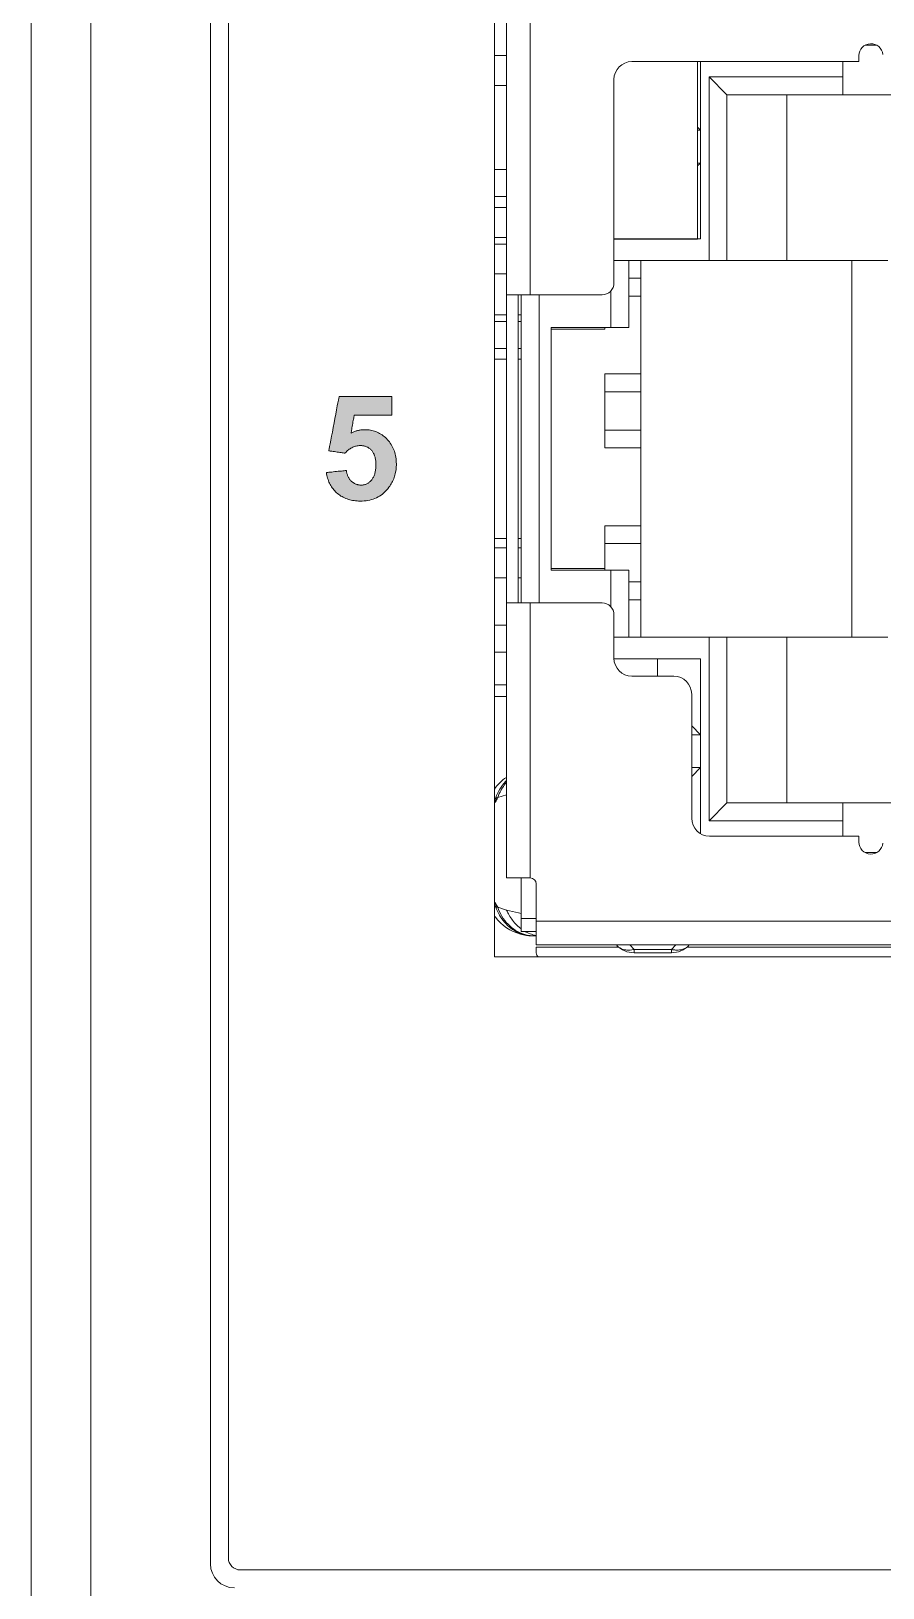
# Model space of a CAD drawing. Header units: millimetres. Extents: x 0 to 900, y 0 to 297.
# Drawn here: x 706.251 to 708.032, y 138.43 to 141.684 of the extents above; entities that cross this region are included whole.
import ezdxf

# ---------------------------------------------------------------- set-up
doc = ezdxf.new("R2010")
doc.units = ezdxf.units.MM
doc.layers.add('PRINT', color=7, linetype='Continuous')

# ---------------------------------------------------------------- blocks, each defined once
blk = doc.blocks.new('DVS-005R00')
at = {"layer": 'PRINT', "lineweight": 0}
h = blk.add_hatch(color=256, dxfattribs=at)
h.dxf.hatch_style = 2
edge = h.paths.add_edge_path()
edge.add_spline(control_points=[(4.94, 21.649), (4.94, 21.649), (5.272, 21.684), (5.272, 21.684), (5.282, 21.608), (5.31, 21.549), (5.357, 21.505), (5.403, 21.461), (5.457, 21.439), (5.518, 21.439), (5.587, 21.439), (5.647, 21.467), (5.695, 21.524), (5.743, 21.581), (5.767, 21.666), (5.767, 21.78), (5.767, 21.886), (5.743, 21.967), (5.695, 22.02), (5.647, 22.073), (5.585, 22.1), (5.508, 22.1), (5.413, 22.1), (5.327, 22.058), (5.251, 21.973), (5.251, 21.973), (4.98, 22.012), (4.98, 22.012), (4.98, 22.012), (5.151, 22.918), (5.151, 22.918), (5.151, 22.918), (6.033, 22.918), (6.033, 22.918), (6.033, 22.918), (6.033, 22.606), (6.033, 22.606), (6.033, 22.606), (5.404, 22.606), (5.404, 22.606), (5.404, 22.606), (5.352, 22.31), (5.352, 22.31), (5.426, 22.347), (5.502, 22.366), (5.58, 22.366), (5.728, 22.366), (5.853, 22.312), (5.956, 22.204), (6.059, 22.097), (6.11, 21.957), (6.11, 21.786), (6.11, 21.642), (6.069, 21.515), (5.986, 21.402), (5.872, 21.249), (5.715, 21.172), (5.514, 21.172), (5.354, 21.172), (5.223, 21.215), (5.121, 21.301), (5.02, 21.388), (4.96, 21.504), (4.94, 21.649)], knot_values=[0, 0, 0, 0, 1, 1, 1, 2, 2, 2, 3, 3, 3, 4, 4, 4, 5, 5, 5, 6, 6, 6, 7, 7, 7, 8, 8, 8, 9, 9, 9, 10, 10, 10, 11, 11, 11, 12, 12, 12, 13, 13, 13, 14, 14, 14, 15, 15, 15, 16, 16, 16, 17, 17, 17, 18, 18, 18, 19, 19, 19, 20, 20, 20, 21, 21, 21, 21], degree=3, periodic=0)
at = {"color": 7, "linetype": 'Continuous', "lineweight": 0}
for p, q in [((0, 0), (0, 115)), ((1, 115), (1, 0)), ((3, 3.4), (3, 111.6)), ((3.3, 3.5), (3.3, 111.5)), ((7.75, 13.55), (7.75, 72.45)), ((7.95, 24.62), (7.95, 33.44)), ((7.95, 24.62), (7.95, 33.44)), ((8.35, 33.44), (8.35, 24.62)), ((8.35, 33.44), (8.35, 24.62)), ((14.144, 28.795), (13.954, 28.795)), ((14.144, 28.795), (13.954, 28.795)), ((7.75, 28.62), (7.95, 28.62)), ((7.75, 28.62), (7.95, 28.62)), ((13.849, 28.52), (10.05, 28.52)), ((13.849, 28.52), (10.05, 28.52)), ((11.15, 28.52), (11.15, 25.555)), ((11.15, 28.52), (11.15, 25.555)), ((11.2, 25.555), (11.2, 28.52)), ((11.2, 25.555), (11.2, 28.52)), ((13.58, 28.52), (13.58, 28.265)), ((13.58, 28.52), (13.58, 28.265)), ((13.849, 28.62), (13.849, 28.52)), ((13.849, 28.62), (13.849, 28.52)), ((7.95, 28.12), (7.75, 28.12)), ((7.75, 28.12), (7.95, 28.12)), ((9.75, 28.22), (9.75, 24.82)), ((9.75, 28.22), (9.75, 24.82)), ((11.34, 28.265), (13.58, 28.265)), ((11.64, 27.965), (11.34, 28.265)), ((11.34, 25.195), (11.34, 28.265)), ((11.64, 27.965), (11.34, 28.265)), ((13.58, 28.265), (11.34, 28.265)), ((11.34, 28.265), (11.34, 25.195)), ((13.58, 27.965), (13.58, 28.265)), ((13.58, 27.965), (13.58, 28.265)), ((13.58, 27.965), (11.64, 27.965)), ((11.64, 27.965), (11.64, 25.195)), ((11.64, 27.965), (11.64, 25.195)), ((11.64, 27.965), (13.58, 27.965)), ((12.64, 27.965), (12.64, 25.195)), ((12.64, 27.965), (12.64, 25.195)), ((13.58, 27.965), (14.553, 27.965)), ((13.58, 27.965), (14.553, 27.965)), ((11.2, 27.375), (11.15, 27.425)), ((11.15, 27.425), (11.2, 27.375)), ((11.2, 27.375), (11.15, 27.375)), ((11.2, 27.375), (11.15, 27.375)), ((11.15, 26.825), (11.2, 26.825)), ((11.15, 26.775), (11.2, 26.825)), ((11.15, 26.775), (11.2, 26.825)), ((11.15, 26.825), (11.2, 26.825)), ((7.95, 26.715), (7.75, 26.715)), ((7.75, 26.715), (7.95, 26.715)), ((7.75, 26.265), (7.95, 26.265)), ((7.95, 26.265), (7.75, 26.265)), ((7.75, 26.08), (7.95, 26.08)), ((7.95, 26.08), (7.75, 26.08)), ((7.95, 25.58), (7.75, 25.58)), ((7.75, 25.58), (7.95, 25.58)), ((9.75, 25.555), (11.15, 25.555)), ((11.15, 25.55), (9.75, 25.55)), ((11.15, 25.555), (11.15, 25.55)), ((11.15, 25.555), (11.2, 25.555)), ((11.15, 25.555), (11.2, 25.555)), ((7.95, 25.47), (7.75, 25.47)), ((7.75, 25.47), (7.95, 25.47)), ((11.34, 25.195), (9.75, 25.195)), ((11.34, 25.195), (9.75, 25.195)), ((10, 25.195), (10, 24.075)), ((10, 24.075), (10, 25.195)), ((10.2, 25.195), (10.2, 18.895)), ((10.2, 25.195), (10.2, 18.895)), ((11.34, 25.195), (11.64, 25.195)), ((11.34, 25.195), (11.64, 25.195)), ((11.64, 25.195), (12.64, 25.195)), ((11.64, 25.195), (12.64, 25.195)), ((14.33, 25.195), (12.64, 25.195)), ((14.33, 25.195), (12.64, 25.195)), ((13.73, 18.895), (13.73, 25.195)), ((13.73, 18.895), (13.73, 25.195)), ((7.75, 24.97), (7.95, 24.97)), ((7.95, 24.97), (7.75, 24.97)), ((10, 24.9), (10.2, 24.9)), ((10, 24.9), (10.2, 24.9)), ((7.95, 24.62), (8.168, 24.62)), ((7.95, 24.62), (7.95, 19.47)), ((7.95, 24.62), (8.168, 24.62)), ((7.95, 24.62), (7.95, 19.47)), ((8.15, 19.47), (8.15, 24.62)), ((8.15, 19.47), (8.15, 24.62)), ((8.168, 24.62), (8.35, 24.62)), ((8.168, 24.62), (8.35, 24.62)), ((8.2, 19.47), (8.2, 24.62)), ((8.2, 24.62), (8.2, 19.47)), ((9.55, 24.62), (8.35, 24.62)), ((9.55, 24.62), (8.35, 24.62)), ((8.5, 24.62), (8.5, 19.47)), ((8.5, 19.47), (8.5, 24.62)), ((9.7, 24.075), (9.7, 24.689)), ((9.7, 24.689), (9.7, 24.075)), ((10.2, 24.6), (10, 24.6)), ((10, 24.6), (10.2, 24.6)), ((7.95, 24.289), (7.75, 24.289)), ((8.2, 24.289), (8.15, 24.289)), ((7.95, 24.175), (7.75, 24.175)), ((7.75, 24.175), (7.95, 24.175)), ((8.2, 24.175), (8.15, 24.175)), ((8.15, 24.175), (8.2, 24.175)), ((9.7, 24.075), (8.7, 24.075)), ((8.7, 24.075), (8.7, 20.015)), ((8.7, 20.015), (8.7, 24.075)), ((9.7, 24.075), (8.7, 24.075)), ((8.704, 24.045), (9.6, 24.045)), ((9.6, 24.045), (8.704, 24.045)), ((9.6, 24.045), (9.6, 24.075)), ((9.6, 24.045), (9.6, 24.075)), ((9.7, 24.075), (10, 24.075)), ((9.7, 24.075), (10, 24.075)), ((7.75, 23.725), (7.95, 23.725)), ((7.95, 23.725), (7.75, 23.725)), ((8.15, 23.725), (8.2, 23.725)), ((8.2, 23.725), (8.15, 23.725)), ((7.75, 23.545), (7.95, 23.545)), ((7.95, 23.545), (7.75, 23.545)), ((8.15, 23.545), (8.2, 23.545)), ((8.2, 23.545), (8.15, 23.545)), ((9.6, 23.3), (9.6, 22.06)), ((9.6, 23.3), (10.2, 23.3)), ((9.6, 23.3), (9.6, 22.06)), ((10.2, 23.3), (9.6, 23.3)), ((10.2, 23), (9.6, 23)), ((9.6, 23), (10.2, 23)), ((9.6, 22.36), (10.2, 22.36)), ((9.6, 22.36), (10.2, 22.36)), ((10.2, 22.06), (9.6, 22.06)), ((9.6, 22.06), (10.2, 22.06)), ((9.6, 20.76), (9.6, 20.045)), ((9.6, 20.76), (10.2, 20.76)), ((9.6, 20.76), (9.6, 20.045)), ((10.2, 20.76), (9.6, 20.76)), ((7.75, 20.545), (7.95, 20.545)), ((7.95, 20.545), (7.75, 20.545)), ((7.95, 20.39), (7.75, 20.39)), ((7.75, 20.39), (7.95, 20.39)), ((8.15, 20.545), (8.2, 20.545)), ((8.2, 20.545), (8.15, 20.545)), ((8.2, 20.39), (8.15, 20.39)), ((8.15, 20.39), (8.2, 20.39)), ((10.2, 20.46), (9.6, 20.46)), ((10.2, 20.46), (9.6, 20.46)), ((8.704, 20.045), (9.6, 20.045)), ((8.704, 20.045), (9.6, 20.045)), ((9.6, 20.015), (9.6, 20.045)), ((9.6, 20.015), (9.6, 20.045)), ((7.75, 19.89), (7.95, 19.89)), ((7.95, 19.89), (7.75, 19.89)), ((8.15, 19.89), (8.2, 19.89)), ((8.2, 19.89), (8.15, 19.89)), ((8.7, 20.015), (9.7, 20.015)), ((8.7, 20.015), (9.7, 20.015)), ((10, 20.015), (9.7, 20.015)), ((9.7, 19.401), (9.7, 20.015)), ((10, 20.015), (9.7, 20.015)), ((9.7, 20.015), (9.7, 19.401)), ((10, 20.015), (10, 18.895)), ((10, 20.015), (10, 18.895)), ((10, 19.82), (10.2, 19.82)), ((10.2, 19.82), (10, 19.82)), ((7.955, 19.47), (7.95, 19.47)), ((7.95, 14.87), (7.95, 19.47)), ((7.95, 14.87), (7.95, 19.47)), ((7.955, 19.47), (7.95, 19.47)), ((7.97, 19.47), (7.955, 19.47)), ((7.97, 19.47), (7.955, 19.47)), ((7.994, 19.47), (7.97, 19.47)), ((7.994, 19.47), (7.97, 19.47)), ((8.027, 19.47), (7.994, 19.47)), ((8.027, 19.47), (7.994, 19.47)), ((8.067, 19.47), (8.027, 19.47)), ((8.067, 19.47), (8.027, 19.47)), ((8.115, 19.47), (8.067, 19.47)), ((8.115, 19.47), (8.067, 19.47)), ((8.168, 19.47), (8.115, 19.47)), ((8.168, 19.47), (8.115, 19.47)), ((8.226, 19.47), (8.168, 19.47)), ((8.226, 19.47), (8.168, 19.47)), ((8.286, 19.47), (8.226, 19.47)), ((8.286, 19.47), (8.226, 19.47)), ((8.35, 19.47), (8.286, 19.47)), ((8.35, 19.47), (8.286, 19.47)), ((8.35, 19.47), (9.55, 19.47)), ((8.35, 19.47), (8.35, 14.87)), ((8.35, 19.47), (9.55, 19.47)), ((8.35, 19.47), (8.35, 14.87)), ((9.75, 19.27), (9.75, 18.545)), ((9.75, 19.27), (9.75, 18.545)), ((10.2, 19.52), (10, 19.52)), ((10.2, 19.52), (10, 19.52)), ((7.95, 19.095), (7.75, 19.095)), ((7.75, 19.095), (7.95, 19.095)), ((9.75, 18.895), (11.34, 18.895)), ((9.75, 18.895), (11.34, 18.895)), ((11.64, 18.895), (11.34, 18.895)), ((11.34, 15.825), (11.34, 18.895)), ((11.64, 18.895), (11.34, 18.895)), ((11.34, 18.895), (11.34, 15.825)), ((12.64, 18.895), (11.64, 18.895)), ((11.64, 18.895), (11.64, 16.125)), ((11.64, 16.125), (11.64, 18.895)), ((12.64, 18.895), (11.64, 18.895)), ((12.64, 18.895), (12.64, 16.125)), ((12.64, 18.895), (14.33, 18.895)), ((12.64, 16.125), (12.64, 18.895)), ((12.64, 18.895), (14.33, 18.895)), ((7.75, 18.645), (7.95, 18.645)), ((7.95, 18.645), (7.75, 18.645)), ((11.2, 18.535), (9.75, 18.535)), ((11.2, 18.535), (9.75, 18.535)), ((10.48, 18.245), (10.48, 18.535)), ((10.48, 18.535), (10.48, 18.245)), ((11.2, 15.612), (11.2, 18.535)), ((11.2, 15.612), (11.2, 18.535)), ((10.05, 18.245), (10.75, 18.245)), ((10.75, 18.245), (10.05, 18.245)), ((7.95, 18.097), (7.75, 18.097)), ((7.75, 17.905), (7.95, 17.905)), ((7.75, 17.905), (7.95, 17.905)), ((11.05, 17.945), (11.05, 15.87)), ((11.05, 15.87), (11.05, 17.945)), ((11.2, 17.265), (11.05, 17.415)), ((11.05, 17.415), (11.2, 17.265)), ((11.2, 17.265), (11.05, 17.265)), ((11.2, 17.265), (11.05, 17.265)), ((11.2, 16.715), (11.05, 16.565)), ((11.05, 16.715), (11.2, 16.715)), ((11.05, 16.565), (11.2, 16.715)), ((11.05, 16.715), (11.2, 16.715)), ((7.769, 16.142), (7.774, 16.211)), ((7.805, 16.214), (7.95, 16.259)), ((11.34, 15.825), (11.64, 16.125)), ((11.64, 16.125), (11.34, 15.825)), ((11.64, 16.125), (13.58, 16.125)), ((13.58, 16.125), (11.64, 16.125)), ((13.58, 15.825), (13.58, 16.125)), ((14.553, 16.125), (13.58, 16.125)), ((13.58, 15.825), (13.58, 16.125)), ((14.553, 16.125), (13.58, 16.125)), ((13.58, 15.825), (11.34, 15.825)), ((11.34, 15.825), (13.58, 15.825)), ((13.58, 15.825), (13.58, 15.57)), ((13.58, 15.825), (13.58, 15.57)), ((11.35, 15.57), (13.849, 15.57)), ((11.35, 15.57), (13.849, 15.57)), ((13.849, 15.57), (13.849, 15.47)), ((13.849, 15.57), (13.849, 15.47)), ((13.954, 15.295), (14.144, 15.295)), ((13.954, 15.295), (14.144, 15.295)), ((7.95, 14.87), (8.168, 14.87)), ((7.95, 14.87), (8.168, 14.87)), ((8.168, 14.87), (8.35, 14.87)), ((8.168, 14.87), (8.35, 14.87)), ((8.2, 14.195), (8.2, 14.87)), ((8.2, 14.87), (8.2, 14.195)), ((8.45, 14.15), (8.45, 14.77)), ((8.45, 14.77), (8.45, 14.15)), ((7.955, 14.333), (7.805, 14.38)), ((8.151, 14.287), (7.955, 14.333)), ((8.137, 14.07), (8.2, 14.018)), ((8.2, 14.195), (8.2, 13.975)), ((8.2, 14.195), (8.45, 14.195)), ((8.2, 14.195), (8.2, 13.975)), ((8.2, 14.195), (8.45, 14.195)), ((8.45, 14.15), (8.45, 14.086)), ((8.45, 14.15), (20.45, 14.15)), ((8.45, 14.15), (8.45, 14.086)), ((8.45, 14.15), (20.45, 14.15)), ((8.45, 14.086), (8.45, 14.026)), ((8.45, 14.086), (8.45, 14.026)), ((8.45, 13.975), (8.2, 13.975)), ((8.2, 13.975), (8.45, 13.975)), ((8.296, 13.911), (8.372, 13.903)), ((8.372, 13.903), (8.395, 13.902)), ((8.395, 13.902), (8.45, 13.9)), ((8.45, 14.026), (8.45, 13.968)), ((8.45, 14.026), (8.45, 13.968)), ((8.45, 13.968), (8.45, 13.915)), ((8.45, 13.968), (8.45, 13.915)), ((8.45, 13.915), (8.45, 13.867)), ((8.45, 13.915), (8.45, 13.867)), ((8.45, 13.867), (8.45, 13.827)), ((8.45, 13.867), (8.45, 13.827)), ((8.45, 13.827), (8.45, 13.794)), ((8.45, 13.827), (8.45, 13.794)), ((21.15, 13.55), (7.75, 13.55)), ((8.45, 13.794), (8.45, 13.77)), ((8.45, 13.794), (8.45, 13.77)), ((8.45, 13.77), (8.45, 13.755)), ((8.45, 13.77), (8.45, 13.755)), ((8.45, 13.755), (8.45, 13.75)), ((8.45, 13.755), (8.45, 13.75)), ((20.45, 13.75), (8.45, 13.75)), ((20.45, 13.75), (8.45, 13.75)), ((8.45, 13.714), (8.45, 13.616)), ((9.25, 13.714), (8.45, 13.714)), ((8.45, 13.714), (8.45, 13.616)), ((9.25, 13.714), (8.45, 13.714)), ((9.45, 13.714), (9.25, 13.714)), ((9.45, 13.714), (9.25, 13.714)), ((9.787, 13.714), (9.45, 13.714)), ((9.787, 13.714), (9.45, 13.714)), ((9.797, 13.714), (9.787, 13.714)), ((9.797, 13.714), (9.787, 13.714)), ((9.827, 13.714), (9.797, 13.714)), ((9.827, 13.714), (9.797, 13.714)), ((10.087, 13.676), (10.013, 13.75)), ((10.087, 13.676), (10.013, 13.75)), ((10.087, 13.676), (10.713, 13.676)), ((10.087, 13.676), (10.087, 13.62)), ((10.087, 13.676), (10.713, 13.676)), ((10.087, 13.676), (10.087, 13.62)), ((10.713, 13.62), (10.087, 13.62)), ((10.713, 13.62), (10.087, 13.62)), ((10.787, 13.75), (10.713, 13.676)), ((10.787, 13.75), (10.713, 13.676)), ((10.713, 13.62), (10.713, 13.676)), ((10.713, 13.62), (10.713, 13.676)), ((11.003, 13.714), (10.973, 13.714)), ((11.003, 13.714), (10.973, 13.714)), ((11.013, 13.714), (11.003, 13.714)), ((11.013, 13.714), (11.003, 13.714)), ((11.35, 13.714), (11.013, 13.714)), ((11.35, 13.714), (11.013, 13.714)), ((11.55, 13.714), (11.35, 13.714)), ((11.55, 13.714), (11.35, 13.714)), ((20.45, 13.714), (11.55, 13.714)), ((20.45, 13.714), (11.55, 13.714)), ((24.5, 3.3), (3.5, 3.3))]:
    blk.add_line(p, q, dxfattribs=at)
for centre, radius, start, end in [((14.049, 28.62), 0.2, 5.4101, 180), ((14.049, 28.62), 0.2, 5.4101, 180), ((10.05, 28.22), 0.3, 90, 180), ((10.05, 28.22), 0.3, 90, 180), ((9.55, 24.82), 0.2, 270, 0), ((9.55, 24.82), 0.2, 270, 0), ((9.55, 19.27), 0.2, 0, 90), ((9.55, 19.27), 0.2, 0, 90), ((10.05, 18.545), 0.3, 180, 270), ((10.05, 18.545), 0.3, 180, 270), ((10.75, 17.945), 0.3, 0, 90), ((10.75, 17.945), 0.3, 0, 90), ((8.4, 15.891), 0.8, 124.2567, 144.4505), ((8.451, 16.007), 0.701, 135.7015, 137.4014), ((8.159, 15.733), 0.613, 128.9583, 131.9717), ((8.131, 15.673), 0.592, 127.6477, 130.189), ((9.565, 15.297), 1.984, 152.4728, 154.7966), ((7.906, 15.096), 1.122, 95.1386, 96.7657), ((11.35, 15.87), 0.3, 180, 270), ((11.35, 15.87), 0.3, 180, 270), ((14.049, 15.47), 0.2, 180, 354.5899), ((14.049, 15.47), 0.2, 180, 354.5899), ((8.35, 14.77), 0.1, 0, 90), ((8.35, 14.77), 0.1, 0, 90), ((8.131, 14.92), 0.592, 229.8145, 232.3523), ((8.154, 14.853), 0.605, 227.9918, 231.0424), ((9.565, 15.297), 1.985, 205.2036, 207.5271), ((32.474, 15.85), 24.744, 183.2408, 183.4004), ((7.904, 15.489), 1.113, 263.2561, 264.8985), ((8.4, 14.702), 0.8, 215.5494, 217.7143), ((8.4, 14.702), 0.8, 217.7143, 254.4932), ((8.628, 14.594), 0.718, 223.1521, 226.8586), ((8.697, 17.114), 2.879, 259.0698, 260.0681), ((8.4, 14.702), 0.8, 254.4932, 261.7143), ((8.4, 14.702), 0.8, 261.7143, 268), ((8.415, 14.46), 0.558, 265.6218, 267.9974), ((8.561, 14.487), 0.591, 253.6965, 259.1379), ((10.087, 14.03), 0.41, 225, 270), ((10.087, 14.03), 0.41, 225, 270), ((9.986, 14.073), 0.41, 282.674, 284.2477), ((9.986, 14.073), 0.41, 282.674, 284.2477), ((10.713, 14.03), 0.41, 270, 315), ((10.713, 14.03), 0.41, 270, 315), ((10.812, 14.064), 0.401, 255.7262, 261.2415), ((10.812, 14.064), 0.401, 255.7262, 261.2415), ((3.4, 3.4), 0.4, 180, 270), ((3.5, 3.5), 0.2, 180, 270)]:
    blk.add_arc(centre, radius, start, end, dxfattribs=at)
for points, knots in [([(7.935, 16.481), (7.899, 16.442), (7.836, 16.356), (7.791, 16.26), (7.774, 16.211)], [0, 0, 0, 0, 0.501704, 1, 1, 1, 1]), ([(7.805, 16.214), (7.813, 16.236), (7.85, 16.326), (7.902, 16.41), (7.949, 16.465)], [0, 0, 0, 0, 0.248669, 1, 1, 1, 1]), ([(7.774, 14.383), (7.807, 14.291), (7.881, 14.16), (8.022, 14.026), (8.105, 13.976), (8.148, 13.956)], [0, 0, 0, 0, 0.505747, 0.756968, 1, 1, 1, 1]), ([(7.805, 14.38), (7.824, 14.327), (7.871, 14.226), (7.972, 14.094), (8.097, 13.99), (8.194, 13.944), (8.243, 13.928)], [0, 0, 0, 0, 0.255694, 0.512031, 0.761705, 1, 1, 1, 1]), ([(7.955, 14.333), (7.964, 14.312), (8.004, 14.229), (8.057, 14.153), (8.104, 14.103)], [0, 0, 0, 0, 0.255286, 1, 1, 1, 1]), ([(8.148, 13.956), (8.16, 13.951), (8.207, 13.931), (8.258, 13.917), (8.296, 13.911)], [0, 0, 0, 0, 0.255655, 1, 1, 1, 1]), ([(8.243, 13.928), (8.254, 13.925), (8.296, 13.913), (8.34, 13.906), (8.372, 13.903)], [0, 0, 0, 0, 0.255116, 1, 1, 1, 1]), ([(8.267, 13.975), (8.277, 13.969), (8.318, 13.947), (8.362, 13.93), (8.395, 13.92)], [0, 0, 0, 0, 0.252408, 1, 1, 1, 1]), ([(8.487, 13.55), (8.476, 13.559), (8.458, 13.578), (8.45, 13.604), (8.45, 13.616)], [0, 0, 0, 0, 0.536777, 1, 1, 1, 1]), ([(8.487, 13.55), (8.476, 13.559), (8.458, 13.578), (8.45, 13.604), (8.45, 13.616)], [0, 0, 0, 0, 0.536777, 1, 1, 1, 1]), ([(9.797, 13.74), (9.806, 13.731), (9.845, 13.697), (9.896, 13.677), (9.934, 13.669)], [0, 0, 0, 0, 0.24554, 1, 1, 1, 1]), ([(9.797, 13.74), (9.806, 13.731), (9.845, 13.697), (9.896, 13.677), (9.934, 13.669)], [0, 0, 0, 0, 0.24554, 1, 1, 1, 1]), ([(9.934, 13.669), (9.945, 13.667), (9.992, 13.661), (10.041, 13.665), (10.076, 13.673)], [0, 0, 0, 0, 0.240914, 1, 1, 1, 1]), ([(9.934, 13.669), (9.945, 13.667), (9.992, 13.661), (10.041, 13.665), (10.076, 13.673)], [0, 0, 0, 0, 0.240914, 1, 1, 1, 1]), ([(10.751, 13.668), (10.761, 13.667), (10.799, 13.662), (10.838, 13.664), (10.866, 13.669)], [0, 0, 0, 0, 0.258602, 1, 1, 1, 1]), ([(10.751, 13.668), (10.761, 13.667), (10.799, 13.662), (10.838, 13.664), (10.866, 13.669)], [0, 0, 0, 0, 0.258602, 1, 1, 1, 1]), ([(10.866, 13.669), (10.879, 13.672), (10.929, 13.685), (10.976, 13.713), (11.003, 13.74)], [0, 0, 0, 0, 0.259004, 1, 1, 1, 1]), ([(10.866, 13.669), (10.879, 13.672), (10.929, 13.685), (10.976, 13.713), (11.003, 13.74)], [0, 0, 0, 0, 0.259004, 1, 1, 1, 1])]:
    blk.add_open_spline(points, degree=3, knots=knots, dxfattribs=at)
at = {"layer": 'PRINT', "lineweight": 0}
blk.add_lwpolyline([(4.94, 21.649), (4.943, 21.649), (4.952, 21.65), (4.965, 21.652), (4.983, 21.654), (5.005, 21.656), (5.029, 21.658), (5.055, 21.661), (5.083, 21.664), (5.111, 21.667), (5.139, 21.67), (5.166, 21.673), (5.192, 21.675), (5.215, 21.678), (5.235, 21.68), (5.252, 21.681), (5.264, 21.683), (5.271, 21.683), (5.273, 21.679), (5.275, 21.667), (5.277, 21.655), (5.28, 21.643), (5.283, 21.631), (5.286, 21.62), (5.29, 21.609), (5.294, 21.598), (5.298, 21.588), (5.303, 21.577), (5.308, 21.568), (5.313, 21.558), (5.319, 21.549), (5.326, 21.54), (5.332, 21.531), (5.339, 21.523), (5.346, 21.515), (5.354, 21.507), (5.362, 21.5), (5.37, 21.493), (5.378, 21.487), (5.386, 21.48), (5.395, 21.475), (5.404, 21.469), (5.412, 21.465), (5.421, 21.46), (5.43, 21.456), (5.439, 21.453), (5.449, 21.449), (5.458, 21.447), (5.468, 21.444), (5.478, 21.442), (5.487, 21.441), (5.497, 21.44), (5.508, 21.439), (5.518, 21.439), (5.53, 21.439), (5.541, 21.44), (5.552, 21.442), (5.563, 21.443), (5.574, 21.446), (5.585, 21.449), (5.596, 21.452), (5.606, 21.456), (5.616, 21.461), (5.626, 21.466), (5.636, 21.472), (5.645, 21.478), (5.654, 21.485), (5.663, 21.492), (5.672, 21.5), (5.681, 21.509), (5.689, 21.518), (5.697, 21.527), (5.705, 21.537), (5.713, 21.548), (5.719, 21.559), (5.726, 21.571), (5.732, 21.583), (5.737, 21.596), (5.742, 21.609), (5.747, 21.623), (5.751, 21.638), (5.755, 21.653), (5.758, 21.668), (5.76, 21.684), (5.763, 21.701), (5.764, 21.718), (5.766, 21.736), (5.767, 21.754), (5.767, 21.773), (5.767, 21.792), (5.766, 21.809), (5.765, 21.826), (5.764, 21.843), (5.762, 21.859), (5.76, 21.874), (5.757, 21.889), (5.754, 21.904), (5.75, 21.918), (5.746, 21.931), (5.741, 21.944), (5.736, 21.956), (5.73, 21.968), (5.724, 21.98), (5.718, 21.99), (5.711, 22.001), (5.703, 22.011), (5.695, 22.02), (5.687, 22.029), (5.679, 22.037), (5.67, 22.045), (5.661, 22.052), (5.651, 22.059), (5.642, 22.065), (5.632, 22.071), (5.621, 22.076), (5.611, 22.081), (5.6, 22.085), (5.589, 22.089), (5.578, 22.092), (5.566, 22.095), (5.554, 22.097), (5.542, 22.098), (5.53, 22.099), (5.517, 22.1), (5.503, 22.1), (5.487, 22.099), (5.471, 22.098), (5.455, 22.096), (5.44, 22.092), (5.424, 22.089), (5.409, 22.084), (5.394, 22.078), (5.379, 22.072), (5.365, 22.065), (5.351, 22.057), (5.336, 22.048), (5.322, 22.038), (5.309, 22.028), (5.295, 22.017), (5.281, 22.004), (5.268, 21.992), (5.255, 21.978), (5.25, 21.973), (5.244, 21.974), (5.234, 21.976), (5.221, 21.977), (5.204, 21.98), (5.185, 21.983), (5.164, 21.986), (5.142, 21.989), (5.119, 21.992), (5.096, 21.995), (5.074, 21.999), (5.053, 22.002), (5.033, 22.005), (5.016, 22.007), (5.001, 22.009), (4.99, 22.011), (4.983, 22.012), (4.98, 22.012), (4.982, 22.021), (4.986, 22.045), (4.993, 22.082), (5.002, 22.131), (5.014, 22.189), (5.026, 22.255), (5.039, 22.326), (5.054, 22.401), (5.068, 22.478), (5.083, 22.554), (5.097, 22.628), (5.11, 22.698), (5.122, 22.762), (5.132, 22.817), (5.141, 22.862), (5.147, 22.895), (5.151, 22.914), (5.152, 22.918), (5.166, 22.918), (5.193, 22.918), (5.234, 22.918), (5.284, 22.918), (5.344, 22.918), (5.41, 22.918), (5.481, 22.918), (5.555, 22.918), (5.63, 22.918), (5.703, 22.918), (5.774, 22.918), (5.84, 22.918), (5.9, 22.918), (5.951, 22.918), (5.991, 22.918), (6.019, 22.918), (6.032, 22.918), (6.033, 22.917), (6.033, 22.91), (6.033, 22.899), (6.033, 22.883), (6.033, 22.864), (6.033, 22.842), (6.033, 22.818), (6.033, 22.793), (6.033, 22.766), (6.033, 22.74), (6.033, 22.714), (6.033, 22.689), (6.033, 22.667), (6.033, 22.646), (6.033, 22.63), (6.033, 22.617), (6.033, 22.609), (6.033, 22.606), (6.027, 22.606), (6.011, 22.606), (5.985, 22.606), (5.951, 22.606), (5.91, 22.606), (5.865, 22.606), (5.815, 22.606), (5.763, 22.606), (5.71, 22.606), (5.657, 22.606), (5.605, 22.606), (5.557, 22.606), (5.513, 22.606), (5.474, 22.606), (5.443, 22.606), (5.42, 22.606), (5.407, 22.606), (5.404, 22.605), (5.403, 22.601), (5.402, 22.592), (5.399, 22.578), (5.396, 22.561), (5.393, 22.541), (5.389, 22.519), (5.384, 22.495), (5.38, 22.47), (5.376, 22.445), (5.371, 22.421), (5.367, 22.397), (5.363, 22.375), (5.36, 22.355), (5.357, 22.338), (5.354, 22.324), (5.352, 22.315), (5.352, 22.31), (5.36, 22.314), (5.373, 22.32), (5.385, 22.326), (5.398, 22.331), (5.411, 22.336), (5.424, 22.34), (5.437, 22.344), (5.449, 22.348), (5.462, 22.351), (5.475, 22.354), (5.488, 22.357), (5.501, 22.359), (5.514, 22.361), (5.527, 22.363), (5.54, 22.364), (5.553, 22.365), (5.566, 22.366), (5.58, 22.366), (5.605, 22.365), (5.629, 22.364), (5.653, 22.361), (5.677, 22.358), (5.7, 22.353), (5.723, 22.347), (5.745, 22.341), (5.767, 22.333), (5.788, 22.324), (5.809, 22.314), (5.83, 22.303), (5.85, 22.291), (5.87, 22.279), (5.889, 22.265), (5.908, 22.25), (5.926, 22.234), (5.944, 22.216), (5.962, 22.198), (5.978, 22.18), (5.994, 22.16), (6.009, 22.14), (6.022, 22.12), (6.035, 22.098), (6.047, 22.076), (6.057, 22.054), (6.067, 22.031), (6.076, 22.007), (6.083, 21.983), (6.09, 21.958), (6.096, 21.932), (6.101, 21.906), (6.105, 21.879), (6.107, 21.852), (6.109, 21.824), (6.11, 21.795), (6.11, 21.77), (6.109, 21.746), (6.107, 21.722), (6.105, 21.698), (6.101, 21.675), (6.097, 21.653), (6.092, 21.63), (6.087, 21.608), (6.08, 21.586), (6.073, 21.564), (6.065, 21.543), (6.056, 21.522), (6.046, 21.501), (6.036, 21.481), (6.024, 21.461), (6.012, 21.441), (5.999, 21.422), (5.986, 21.402), (5.966, 21.377), (5.945, 21.353), (5.924, 21.331), (5.902, 21.31), (5.879, 21.29), (5.855, 21.272), (5.83, 21.256), (5.805, 21.241), (5.778, 21.227), (5.751, 21.215), (5.723, 21.205), (5.694, 21.196), (5.664, 21.188), (5.634, 21.182), (5.602, 21.177), (5.57, 21.174), (5.537, 21.172), (5.505, 21.172), (5.479, 21.173), (5.452, 21.174), (5.427, 21.177), (5.402, 21.18), (5.377, 21.184), (5.353, 21.189), (5.33, 21.194), (5.307, 21.201), (5.285, 21.208), (5.263, 21.216), (5.242, 21.225), (5.221, 21.235), (5.201, 21.246), (5.182, 21.257), (5.163, 21.269), (5.145, 21.283), (5.127, 21.297), (5.11, 21.311), (5.094, 21.327), (5.078, 21.342), (5.064, 21.359), (5.05, 21.376), (5.037, 21.393), (5.024, 21.412), (5.013, 21.43), (5.002, 21.45), (4.992, 21.47), (4.983, 21.49), (4.974, 21.511), (4.967, 21.533), (4.96, 21.555), (4.953, 21.578), (4.948, 21.601), (4.944, 21.625)], close=True, dxfattribs=at)

msp = doc.modelspace()

# ---------------------------------------------------------------- block references
at = {"xscale": 0.125, "yscale": 0.125, "zscale": 0.125}
msp.add_blockref('DVS-005R00', (706.2510115, 138.05542821), dxfattribs=at)

doc.saveas('drawing.dxf')
